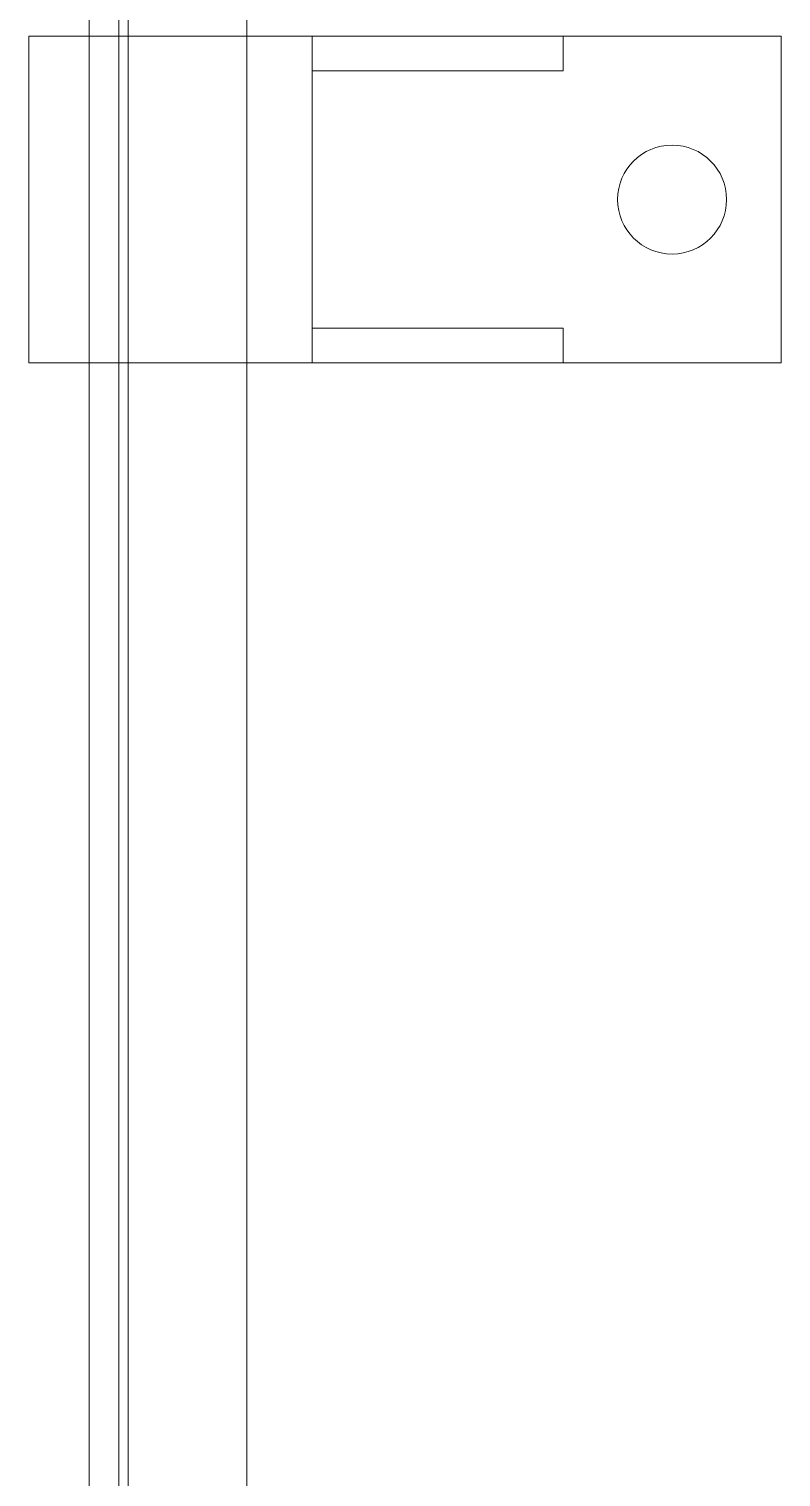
# Model space of a CAD drawing. Header units: millimetres. Extents: x -227 to 153, y -202 to 178.
# Drawn here: x 108.8 to 152.7, y -86.5 to -2.1 of the extents above; entities that cross this region are included whole.
import ezdxf

# ---------------------------------------------------------------- set-up
doc = ezdxf.new("R2010")
doc.units = ezdxf.units.MM
doc.layers.add('1', color=7, linetype='CONTINUOUS', true_color=0xffffff)

# ---------------------------------------------------------------- blocks, each defined once
blk = doc.blocks.new('8261K290_MODEL')
at = {"layer": '1', "color": 252, "linetype": 'CONTINUOUS', "lineweight": 5}
for p, q in [((151.9428, 145.034), (151.9428, -145.034)), ((158.8516, -145.034, 6.9088), (158.8516, 145.034, 6.9088)), ((158.8516, -145.034, 110.49), (158.8516, 145.034, 110.49)), ((149.6568, -119.335275, 8.89), (149.6568, 119.335275, 8.89)), ((151.384, -119.335275, 110.49), (151.384, 119.335275, 110.49)), ((151.384, 119.335275, 10.6172), (151.384, -119.335275, 10.6172)), ((189.992, 9.525, -3.81), (146.1516, 9.525, -3.81)), ((146.1516, 9.525), (146.1516, -9.525)), ((146.1516, 9.525, -3.81), (146.1516, -9.525, -3.81)), ((146.1516, 9.525, -3.81), (146.1516, 9.525)), ((146.1516, 9.525), (151.9428, 9.525)), ((151.9428, 9.525), (151.9428, -9.525)), ((158.8516, 9.525, 20.9804), (158.8516, -9.525, 20.9804)), ((158.8516, 9.525, 20.9804), (162.6616, 9.525, 20.9804)), ((158.8516, 9.525, 6.9088), (158.8516, -9.525, 6.9088)), ((158.8516, 9.525, 6.9088), (158.8516, 9.525, 20.9804)), ((162.6616, 9.525, 20.9804), (162.6616, 9.525, 14.6304)), ((162.6616, 9.525, 20.9804), (162.6616, -9.525, 20.9804)), ((162.6616, 9.525, 14.6304), (177.292, 9.525)), ((162.6616, 9.525, 14.6304), (162.6616, 7.493, 14.6304)), ((177.292, 9.525), (189.992, 9.525)), ((177.292, 9.525), (177.292, 7.493)), ((189.992, 9.525), (189.992, -9.525)), ((189.992, 9.525), (189.992, 9.525, -3.81)), ((189.992, 9.525, -3.81), (189.992, -9.525, -3.81)), ((177.292, 7.493), (162.6616, 7.493, 14.6304)), ((177.292, 7.493), (162.6616, 7.493)), ((162.6616, 7.493, 14.6304), (162.6616, 7.493)), ((162.6616, 7.493), (162.6616, -7.493)), ((180.467, 0, -3.81), (180.467, 0)), ((186.817, 0, -3.81), (186.817, 0)), ((162.6616, -7.493), (177.292, -7.493)), ((162.6616, -7.493, 14.6304), (162.6616, -9.525, 14.6304)), ((162.6616, -7.493, 14.6304), (162.6616, -7.493)), ((162.6616, -7.493, 14.6304), (177.292, -7.493)), ((177.292, -7.493), (177.292, -9.525)), ((146.1516, -9.525, -3.81), (146.1516, -9.525)), ((189.992, -9.525, -3.81), (146.1516, -9.525, -3.81)), ((146.1516, -9.525), (151.9428, -9.525)), ((158.8516, -9.525, 20.9804), (162.6616, -9.525, 20.9804)), ((158.8516, -9.525, 6.9088), (158.8516, -9.525, 20.9804)), ((162.6616, -9.525, 14.6304), (177.292, -9.525)), ((162.6616, -9.525, 20.9804), (162.6616, -9.525, 14.6304)), ((177.292, -9.525), (189.992, -9.525)), ((189.992, -9.525), (189.992, -9.525, -3.81))]:
    blk.add_line(p, q, dxfattribs=at)
at = {"layer": '1', "color": 252, "linetype": 'CONTINUOUS', "lineweight": 5, "extrusion": (0, -1, 0)}
for centre in [(151.9428, 6.9088, -9.525), (151.9428, 6.9088, 9.525)]:
    blk.add_arc(centre, 6.9088, 270, 0, dxfattribs=at)
at = {"layer": '1', "color": 252, "linetype": 'CONTINUOUS', "lineweight": 5}
for centre, start, end in [((183.642, 0), 0, 180), ((183.642, 0, -3.81), 0, 180), ((183.642, 0, -3.81), 180, 0), ((183.642, 0), 180, 0)]:
    blk.add_arc(centre, 3.175, start, end, dxfattribs=at)

msp = doc.modelspace()

# ---------------------------------------------------------------- block references
at = {"layer": '1', "color": 163, "linetype": 'CONTINUOUS', "lineweight": -3}
msp.add_blockref('8261K290_MODEL', (-37.320323, -12.061969, -124.575027), dxfattribs=at)

doc.saveas('drawing.dxf')
